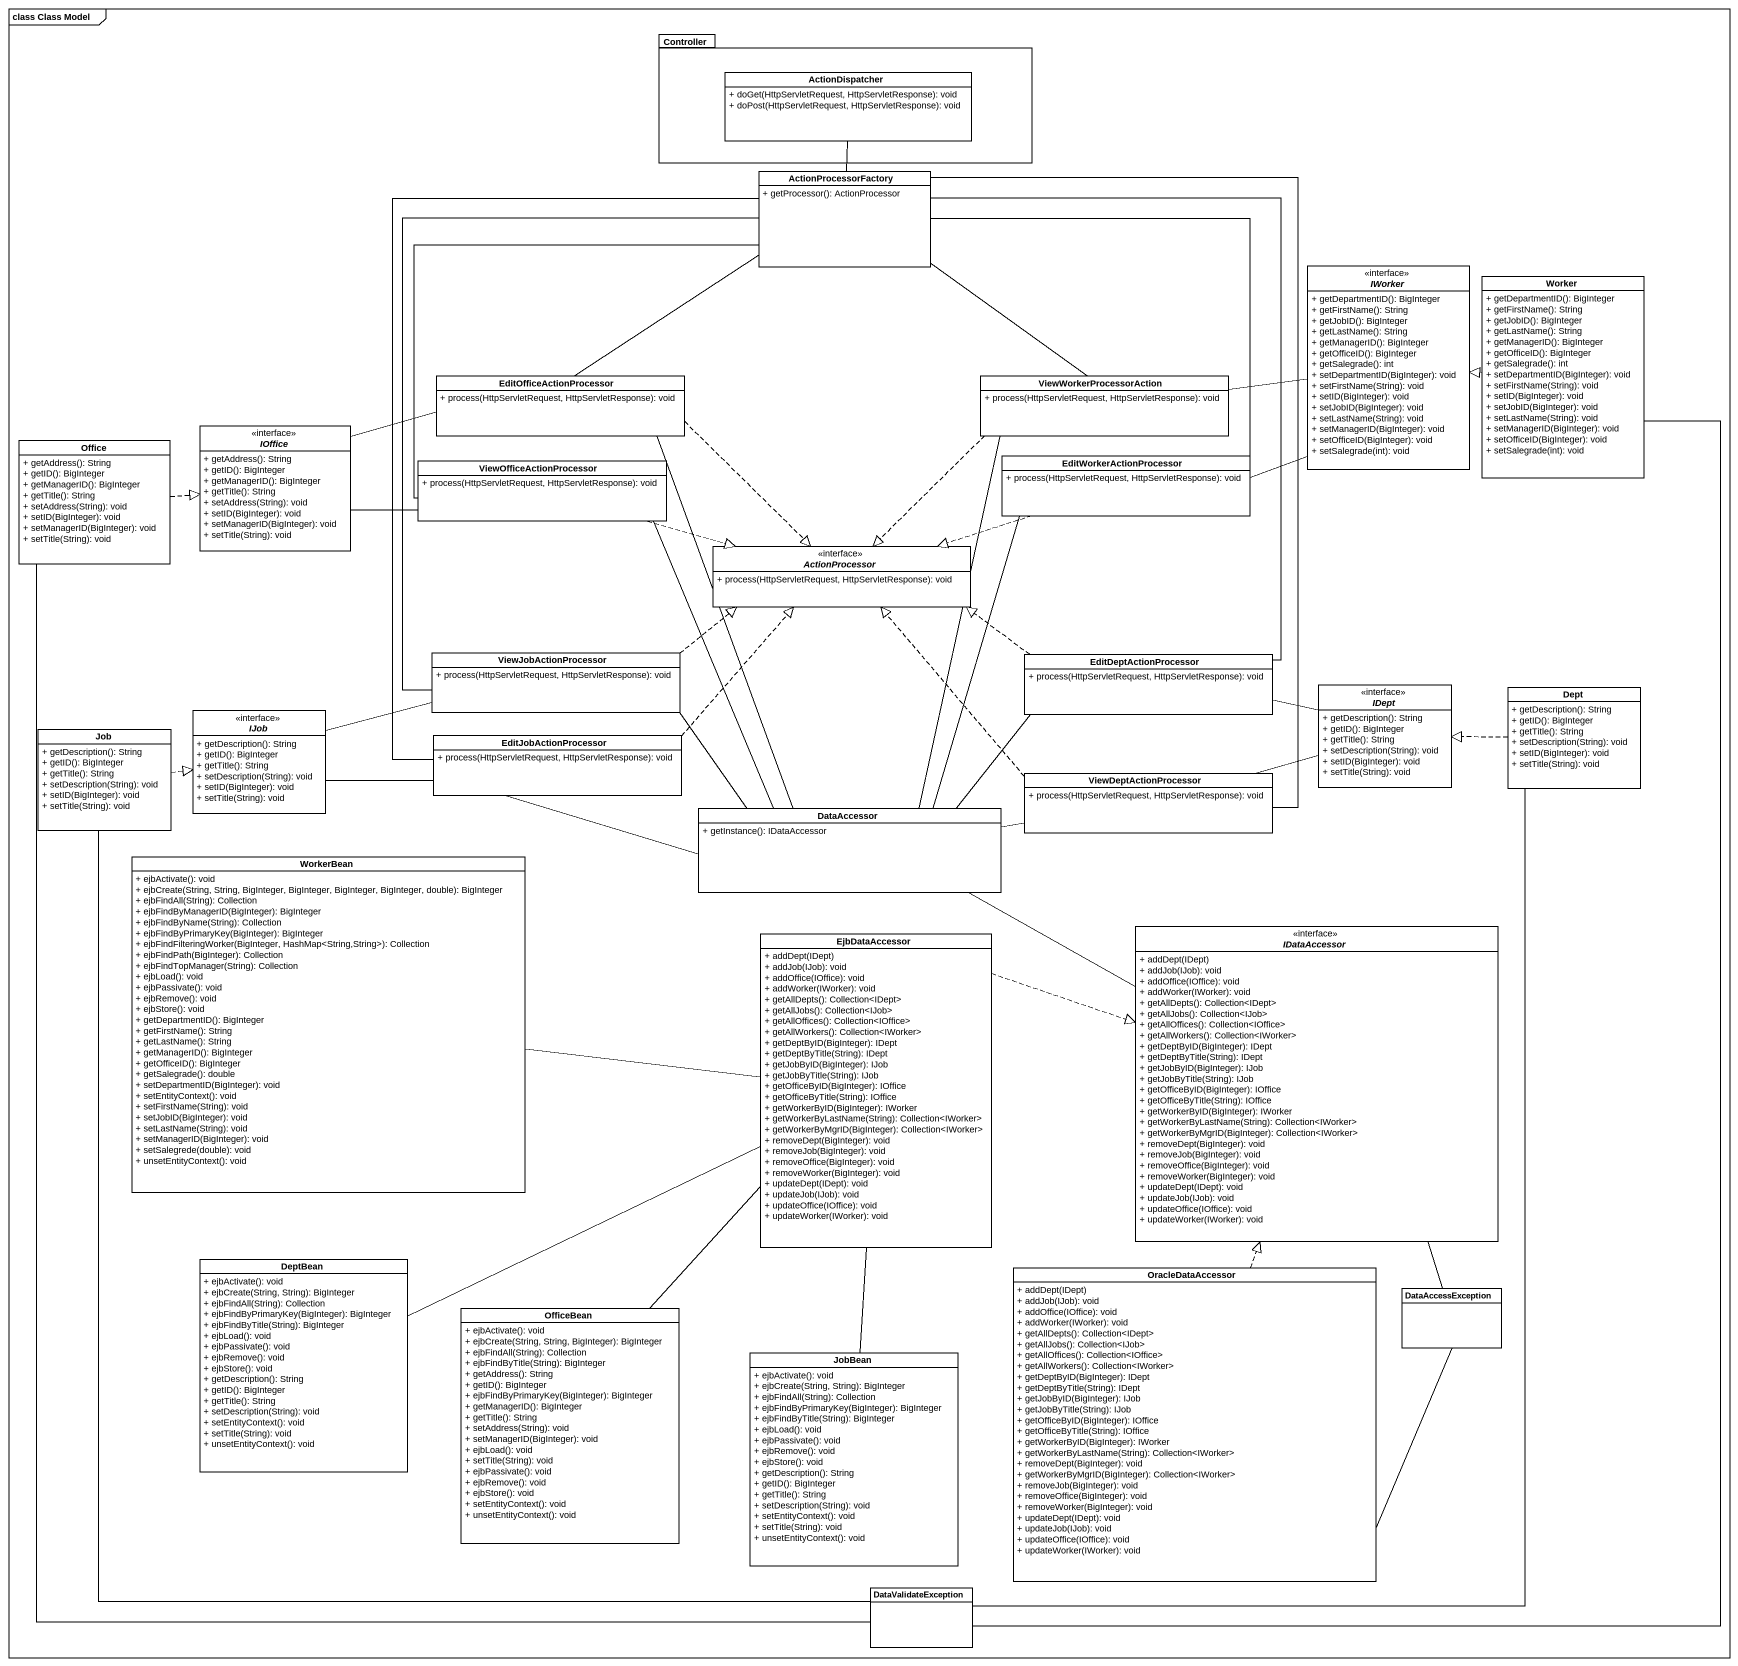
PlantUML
@startuml
mainframe class Class Model
hide circle
hide empty members
skinparam classAttributeIconSize 0
package Controller {
  class ActionDispatcher {
    + doGet(HttpServletRequest, HttpServletResponse): void
    + doPost(HttpServletRequest, HttpServletResponse): void
  }
}
class ActionProcessorFactory {
  + getProcessor(): ActionProcessor
}
interface IWorker <<interface>> {
  + getDepartmentID(): BigInteger
  + getFirstName(): String
  + getJobID(): BigInteger
  + getLastName(): String
  + getManagerID(): BigInteger
  + getOfficeID(): BigInteger
  + getSalegrade(): int
  + setDepartmentID(BigInteger): void
  + setFirstName(String): void
  + setID(BigInteger): void
  + setJobID(BigInteger): void
  + setLastName(String): void
  + setManagerID(BigInteger): void
  + setOfficeID(BigInteger): void
  + setSalegrade(int): void
}
class Worker {
  + getDepartmentID(): BigInteger
  + getFirstName(): String
  + getJobID(): BigInteger
  + getLastName(): String
  + getManagerID(): BigInteger
  + getOfficeID(): BigInteger
  + getSalegrade(): int
  + setDepartmentID(BigInteger): void
  + setFirstName(String): void
  + setID(BigInteger): void
  + setJobID(BigInteger): void
  + setLastName(String): void
  + setManagerID(BigInteger): void
  + setOfficeID(BigInteger): void
  + setSalegrade(int): void
}
class EditOfficeActionProcessor {
  + process(HttpServletRequest, HttpServletResponse): void
}
class ViewWorkerProcessorAction {
  + process(HttpServletRequest, HttpServletResponse): void
}
class Office {
  + getAddress(): String
  + getID(): BigInteger
  + getManagerID(): BigInteger
  + getTitle(): String
  + setAddress(String): void
  + setID(BigInteger): void
  + setManagerID(BigInteger): void
  + setTitle(String): void
}
interface IOffice <<interface>> {
  + getAddress(): String
  + getID(): BigInteger
  + getManagerID(): BigInteger
  + getTitle(): String
  + setAddress(String): void
  + setID(BigInteger): void
  + setManagerID(BigInteger): void
  + setTitle(String): void
}
class ViewOfficeActionProcessor {
  + process(HttpServletRequest, HttpServletResponse): void
}
class EditWorkerActionProcessor {
  + process(HttpServletRequest, HttpServletResponse): void
}
interface ActionProcessor <<interface>> {
  + process(HttpServletRequest, HttpServletResponse): void
}
class ViewJobActionProcessor {
  + process(HttpServletRequest, HttpServletResponse): void
}
class EditDeptActionProcessor {
  + process(HttpServletRequest, HttpServletResponse): void
}
interface IJob <<interface>> {
  + getDescription(): String
  + getID(): BigInteger
  + getTitle(): String
  + setDescription(String): void
  + setID(BigInteger): void
  + setTitle(String): void
}
interface IDept <<interface>> {
  + getDescription(): String
  + getID(): BigInteger
  + getTitle(): String
  + setDescription(String): void
  + setID(BigInteger): void
  + setTitle(String): void
}
class Dept {
  + getDescription(): String
  + getID(): BigInteger
  + getTitle(): String
  + setDescription(String): void
  + setID(BigInteger): void
  + setTitle(String): void
}
class Job {
  + getDescription(): String
  + getID(): BigInteger
  + getTitle(): String
  + setDescription(String): void
  + setID(BigInteger): void
  + setTitle(String): void
}
class EditJobActionProcessor {
  + process(HttpServletRequest, HttpServletResponse): void
}
class ViewDeptActionProcessor {
  + process(HttpServletRequest, HttpServletResponse): void
}
class DataAccessor {
  + getInstance(): IDataAccessor
}
class WorkerBean {
  + ejbActivate(): void
  + ejbCreate(String, String, BigInteger, BigInteger, BigInteger, BigInteger, double): BigInteger
  + ejbFindAll(String): Collection
  + ejbFindByManagerID(BigInteger): BigInteger
  + ejbFindByName(String): Collection
  + ejbFindByPrimaryKey(BigInteger): BigInteger
  + ejbFindFilteringWorker(BigInteger, HashMap<String,String>): Collection
  + ejbFindPath(BigInteger): Collection
  + ejbFindTopManager(String): Collection
  + ejbLoad(): void
  + ejbPassivate(): void
  + ejbRemove(): void
  + ejbStore(): void
  + getDepartmentID(): BigInteger
  + getFirstName(): String
  + getLastName(): String
  + getManagerID(): BigInteger
  + getOfficeID(): BigInteger
  + getSalegrade(): double
  + setDepartmentID(BigInteger): void
  + setEntityContext(): void
  + setFirstName(String): void
  + setJobID(BigInteger): void
  + setLastName(String): void
  + setManagerID(BigInteger): void
  + setSalegrede(double): void
  + unsetEntityContext(): void
}
class EjbDataAccessor {
  + addDept(IDept)
  + addJob(IJob): void
  + addOffice(IOffice): void
  + addWorker(IWorker): void
  + getAllDepts(): Collection<IDept>
  + getAllJobs(): Collection<IJob>
  + getAllOffices(): Collection<IOffice>
  + getAllWorkers(): Collection<IWorker>
  + getDeptByID(BigInteger): IDept
  + getDeptByTitle(String): IDept
  + getJobByID(BigInteger): IJob
  + getJobByTitle(String): IJob
  + getOfficeByID(BigInteger): IOffice
  + getOfficeByTitle(String): IOffice
  + getWorkerByID(BigInteger): IWorker
  + getWorkerByLastName(String): Collection<IWorker>
  + getWorkerByMgrID(BigInteger): Collection<IWorker>
  + removeDept(BigInteger): void
  + removeJob(BigInteger): void
  + removeOffice(BigInteger): void
  + removeWorker(BigInteger): void
  + updateDept(IDept): void
  + updateJob(IJob): void
  + updateOffice(IOffice): void
  + updateWorker(IWorker): void
}
interface IDataAccessor <<interface>> {
  + addDept(IDept)
  + addJob(IJob): void
  + addOffice(IOffice): void
  + addWorker(IWorker): void
  + getAllDepts(): Collection<IDept>
  + getAllJobs(): Collection<IJob>
  + getAllOffices(): Collection<IOffice>
  + getAllWorkers(): Collection<IWorker>
  + getDeptByID(BigInteger): IDept
  + getDeptByTitle(String): IDept
  + getJobByID(BigInteger): IJob
  + getJobByTitle(String): IJob
  + getOfficeByID(BigInteger): IOffice
  + getOfficeByTitle(String): IOffice
  + getWorkerByID(BigInteger): IWorker
  + getWorkerByLastName(String): Collection<IWorker>
  + getWorkerByMgrID(BigInteger): Collection<IWorker>
  + removeDept(BigInteger): void
  + removeJob(BigInteger): void
  + removeOffice(BigInteger): void
  + removeWorker(BigInteger): void
  + updateDept(IDept): void
  + updateJob(IJob): void
  + updateOffice(IOffice): void
  + updateWorker(IWorker): void
}
class DeptBean {
  + ejbActivate(): void
  + ejbCreate(String, String): BigInteger
  + ejbFindAll(String): Collection
  + ejbFindByPrimaryKey(BigInteger): BigInteger
  + ejbFindByTitle(String): BigInteger
  + ejbLoad(): void
  + ejbPassivate(): void
  + ejbRemove(): void
  + ejbStore(): void
  + getDescription(): String
  + getID(): BigInteger
  + getTitle(): String
  + setDescription(String): void
  + setEntityContext(): void
  + setTitle(String): void
  + unsetEntityContext(): void
}
class OracleDataAccessor {
  + addDept(IDept)
  + addJob(IJob): void
  + addOffice(IOffice): void
  + addWorker(IWorker): void
  + getAllDepts(): Collection<IDept>
  + getAllJobs(): Collection<IJob>
  + getAllOffices(): Collection<IOffice>
  + getAllWorkers(): Collection<IWorker>
  + getDeptByID(BigInteger): IDept
  + getDeptByTitle(String): IDept
  + getJobByID(BigInteger): IJob
  + getJobByTitle(String): IJob
  + getOfficeByID(BigInteger): IOffice
  + getOfficeByTitle(String): IOffice
  + getWorkerByID(BigInteger): IWorker
  + getWorkerByLastName(String): Collection<IWorker>
  + removeDept(BigInteger): void
  + getWorkerByMgrID(BigInteger): Collection<IWorker>
  + removeJob(BigInteger): void
  + removeOffice(BigInteger): void
  + removeWorker(BigInteger): void
  + updateDept(IDept): void
  + updateJob(IJob): void
  + updateOffice(IOffice): void
  + updateWorker(IWorker): void
}
class DataAccessException
class OfficeBean {
  + ejbActivate(): void
  + ejbCreate(String, String, BigInteger): BigInteger
  + ejbFindAll(String): Collection
  + ejbFindByTitle(String): BigInteger
  + getAddress(): String
  + getID(): BigInteger
  + ejbFindByPrimaryKey(BigInteger): BigInteger
  + getManagerID(): BigInteger
  + getTitle(): String
  + setAddress(String): void
  + setManagerID(BigInteger): void
  + ejbLoad(): void
  + setTitle(String): void
  + ejbPassivate(): void
  + ejbRemove(): void
  + ejbStore(): void
  + setEntityContext(): void
  + unsetEntityContext(): void
}
class JobBean {
  + ejbActivate(): void
  + ejbCreate(String, String): BigInteger
  + ejbFindAll(String): Collection
  + ejbFindByPrimaryKey(BigInteger): BigInteger
  + ejbFindByTitle(String): BigInteger
  + ejbLoad(): void
  + ejbPassivate(): void
  + ejbRemove(): void
  + ejbStore(): void
  + getDescription(): String
  + getID(): BigInteger
  + getTitle(): String
  + setDescription(String): void
  + setEntityContext(): void
  + setTitle(String): void
  + unsetEntityContext(): void
}
class DataValidateException
ActionDispatcher -- ActionProcessorFactory
ActionProcessorFactory -- EditOfficeActionProcessor
ActionProcessorFactory -- ViewWorkerProcessorAction
ActionProcessorFactory -- ViewOfficeActionProcessor
ActionProcessorFactory -- EditWorkerActionProcessor
ActionProcessorFactory -- ViewJobActionProcessor
ActionProcessorFactory -- EditDeptActionProcessor
ActionProcessorFactory -- EditJobActionProcessor
ActionProcessorFactory -- ViewDeptActionProcessor
Worker .left.|> IWorker
Worker -- DataValidateException
EditOfficeActionProcessor ..|> ActionProcessor
EditOfficeActionProcessor -- DataAccessor
ViewWorkerProcessorAction -right- IWorker
ViewWorkerProcessorAction ..|> ActionProcessor
ViewWorkerProcessorAction -- DataAccessor
Office .right.|> IOffice
Office -- DataValidateException
IOffice -right- EditOfficeActionProcessor
IOffice -right- ViewOfficeActionProcessor
ViewOfficeActionProcessor .right.|> ActionProcessor
ViewOfficeActionProcessor -- DataAccessor
EditWorkerActionProcessor -right- IWorker
EditWorkerActionProcessor .left.|> ActionProcessor
EditWorkerActionProcessor -- DataAccessor
ViewJobActionProcessor .right.|> ActionProcessor
ViewJobActionProcessor -right- DataAccessor
EditDeptActionProcessor .left.|> ActionProcessor
EditDeptActionProcessor -right- IDept
EditDeptActionProcessor -left- DataAccessor
IJob -right- ViewJobActionProcessor
IJob -right- EditJobActionProcessor
Dept .left.|> IDept
Dept -- DataValidateException
Job .right.|> IJob
Job -- DataValidateException
EditJobActionProcessor .up.|> ActionProcessor
EditJobActionProcessor -right- DataAccessor
ViewDeptActionProcessor .up.|> ActionProcessor
ViewDeptActionProcessor -right- IDept
ViewDeptActionProcessor -left- DataAccessor
DataAccessor -right- IDataAccessor
WorkerBean -right- EjbDataAccessor
EjbDataAccessor .right.|> IDataAccessor
IDataAccessor -- DataAccessException
DeptBean -right- EjbDataAccessor
OracleDataAccessor .up.|> IDataAccessor
OracleDataAccessor -right- DataAccessException
OfficeBean -up- EjbDataAccessor
JobBean -up- EjbDataAccessor
@enduml
